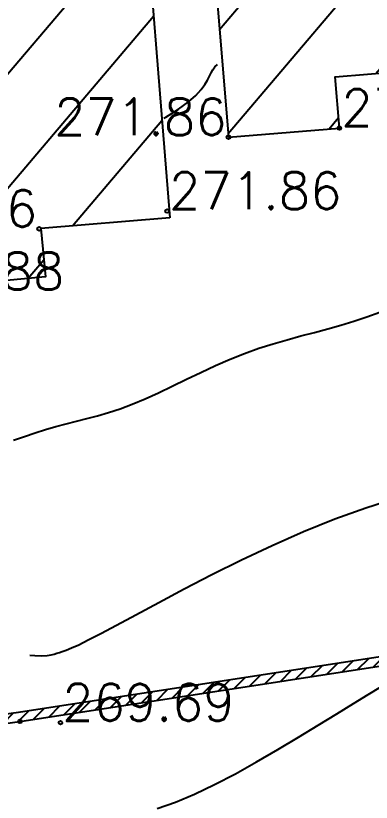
# Model space of a CAD drawing. Extents: x 524954 to 526204, y 9523489 to 9524010.
# Drawn here: x 525489.82 to 525499.44, y 9523556.19 to 9523577.48 of the extents above; entities that cross this region are included whole.
import ezdxf
from ezdxf.enums import TextEntityAlignment as Align

# ---------------------------------------------------------------- set-up
doc = ezdxf.new("R2010")
doc.units = 0
doc.header["$PDMODE"] = 33
doc.header["$PDSIZE"] = 0.1
for name, color, linetype in [('Bati', 6, 'Continuous'), ('Bati_H', 1, 'Continuous'), ('Cloture', 7, 'Continuous'), ('CN_01_00', 3, 'Continuous'), ('CN_02_00', 4, 'Continuous'), ('CN_10_00', 1, 'Continuous'), ('Murs', 1, 'Continuous'), ('TopoAlt', 3, 'Continuous'), ('TOPOJIS', 7, 'Continuous')]:
    doc.layers.add(name, color=color, linetype=linetype)
doc.styles.add('Simplex 1.0', font='Simplex.shx', dxfattribs={"width": 0.99, "height": 1})

# ---------------------------------------------------------------- blocks, each defined once
blk = doc.blocks.new('TCPOINT M')
at = {"color": 0}
blk.add_point((0, 0), dxfattribs=at)
at = {"layer": 'TopoAlt', "style": 'Simplex 1.0', "width": 0.99}
blk.add_attdef('ALT', (0.15, 0.15), '', height=1, dxfattribs=at)

msp = doc.modelspace()

# ---------------------------------------------------------------- hatches: boundary and pattern name
at = {"layer": 'Bati_H'}
h = msp.add_hatch(dxfattribs=at)
h.set_pattern_fill('_U', color=256, scale=2, angle=49.7164, style=0, pattern_type=0)
h.set_pattern_definition([(49.7164087, (0, 0), (-1.5257070597, 1.29314267114), [])])
h.paths.add_polyline_path([(525495.577, 9523574.193), (525498.578, 9523574.44), (525498.464, 9523575.823), (525502.836, 9523576.184), (525502.429, 9523580.845), (525501.921, 9523585.285), (525498.179, 9523584.857), (525498.318, 9523583.17), (525494.885, 9523582.887), (525494.86, 9523582.885)])
h = msp.add_hatch(dxfattribs=at)
h.set_pattern_fill('_U', color=256, scale=2, angle=-130.2836, style=0, pattern_type=0)
h.set_pattern_definition([(229.716408702, (-527342.293, 43798.208), (1.52570705975, -1.2931426711), [])])
h.paths.add_polyline_path([(525493.987, 9523572.007), (525490.502, 9523571.719), (525490.63, 9523570.409), (525486.419, 9523570.019), (525485.638, 9523579.477), (525489.018, 9523579.756), (525488.864, 9523581.618), (525493.184, 9523581.975)])
at = {"layer": 'Murs'}
h = msp.add_hatch(dxfattribs=at)
h.set_pattern_fill('_U', color=256, scale=0.25, angle=45, style=0, pattern_type=0)
h.set_pattern_definition([(45, (0, 0), (-0.1767766952966, 0.1767766952966), [])])
h.paths.add_polyline_path([(525471.551, 9523592.114), (525474.723, 9523559.566), (525475.027, 9523556.237), (525481.47, 9523557.217), (525489.932, 9523558.379), (525511.435, 9523561.691), (525536.899, 9523564.763), (525535.769, 9523571.397), (525534.425, 9523578.651), (525532.858, 9523588.004), (525530.879, 9523597.346), (525530.121, 9523604.95), (525501.923, 9523601.162), (525501.956, 9523600.914), (525529.898, 9523604.668), (525530.632, 9523597.308), (525532.612, 9523587.957), (525534.179, 9523578.608), (525535.522, 9523571.353), (525536.608, 9523564.98), (525511.401, 9523561.939), (525489.896, 9523558.627), (525481.434, 9523557.464), (525475.252, 9523556.524), (525474.972, 9523559.59), (525471.8, 9523592.139)])

# ---------------------------------------------------------------- linework, layer by layer
at = {"layer": 'Bati', "flags": 128}
msp.add_lwpolyline([(525495.577, 9523574.193), (525498.578, 9523574.44), (525498.464, 9523575.823), (525502.836, 9523576.184), (525502.429, 9523580.845), (525501.921, 9523585.285), (525498.179, 9523584.857), (525498.318, 9523583.17), (525494.885, 9523582.887), (525494.86, 9523582.885)], close=True, dxfattribs=at)
at = {"layer": 'Bati', "elevation": 271.88, "flags": 128}
msp.add_lwpolyline([(525493.987, 9523572.007), (525490.502, 9523571.719), (525490.63, 9523570.409), (525486.419, 9523570.019), (525485.638, 9523579.477), (525489.018, 9523579.756), (525488.864, 9523581.618), (525493.184, 9523581.975), (525493.184, 9523581.975)], close=True, dxfattribs=at)
at = {"layer": 'Cloture', "flags": 128}
for points in [[(525471.551, 9523592.114), (525474.723, 9523559.566), (525475.027, 9523556.237), (525481.47, 9523557.217), (525489.932, 9523558.379), (525511.435, 9523561.691), (525536.899, 9523564.763), (525535.769, 9523571.397), (525534.425, 9523578.651), (525532.858, 9523588.004), (525530.879, 9523597.346), (525530.121, 9523604.95), (525501.923, 9523601.162), (525501.923, 9523601.162), (525501.923, 9523601.162), (525501.923, 9523601.162)], [(525471.8, 9523592.139), (525474.972, 9523559.59), (525475.252, 9523556.524), (525481.434, 9523557.464), (525489.896, 9523558.627), (525511.401, 9523561.939), (525536.608, 9523564.98), (525535.522, 9523571.353), (525534.179, 9523578.608), (525532.612, 9523587.957), (525530.632, 9523597.308), (525529.898, 9523604.668), (525501.956, 9523600.914)]]:
    msp.add_lwpolyline(points, dxfattribs=at)
at = {"layer": 'CN_01_00', "flags": 128}
for points, elevation in [([(525489.757, 9523565.99), (525490.054, 9523566.092), (525490.344, 9523566.191), (525490.628, 9523566.282), (525490.907, 9523566.363), (525491.184, 9523566.436), (525491.463, 9523566.505), (525491.745, 9523566.576), (525492.034, 9523566.653), (525492.333, 9523566.741), (525492.645, 9523566.844), (525492.973, 9523566.967), (525493.319, 9523567.112), (525493.681, 9523567.277), (525494.055, 9523567.454), (525494.439, 9523567.639), (525494.83, 9523567.826), (525495.225, 9523568.009), (525495.62, 9523568.183), (525496.013, 9523568.341), (525496.401, 9523568.48), (525496.784, 9523568.602), (525497.162, 9523568.711), (525497.534, 9523568.812), (525497.901, 9523568.909), (525498.263, 9523569.005), (525498.62, 9523569.105), (525498.971, 9523569.214), (525499.319, 9523569.333), (525499.669, 9523569.461)], 271), ([(525493.645, 9523556.021), (525494.141, 9523556.194), (525494.654, 9523556.411), (525495.197, 9523556.671), (525495.762, 9523556.965), (525496.336, 9523557.284), (525496.91, 9523557.616), (525497.47, 9523557.951), (525498.006, 9523558.278), (525498.506, 9523558.587), (525498.957, 9523558.867), (525499.352, 9523559.111), (525499.695, 9523559.318)], 269)]:
    msp.add_lwpolyline(points, dxfattribs=dict(at, elevation=elevation))
at = {"layer": 'CN_02_00', "elevation": 272, "flags": 128}
msp.add_lwpolyline([(525493.825, 9523574.705), (525493.883, 9523574.738), (525494.224, 9523574.954), (525494.491, 9523575.15), (525494.692, 9523575.324), (525494.838, 9523575.479), (525494.941, 9523575.616), (525495.013, 9523575.737), (525495.064, 9523575.843), (525495.106, 9523575.937), (525495.15, 9523576.019), (525495.206, 9523576.092), (525495.279, 9523576.156)], dxfattribs=at)
at = {"layer": 'CN_10_00', "elevation": 270, "flags": 128}
msp.add_lwpolyline([(525490.199, 9523560.17), (525490.338, 9523560.16), (525490.53, 9523560.157), (525490.674, 9523560.166), (525490.782, 9523560.182), (525490.864, 9523560.203), (525490.933, 9523560.224), (525491.001, 9523560.244), (525491.081, 9523560.269), (525491.186, 9523560.308), (525491.33, 9523560.368), (525491.524, 9523560.457), (525491.783, 9523560.584), (525492.12, 9523560.757), (525492.547, 9523560.983), (525493.073, 9523561.267), (525493.689, 9523561.599), (525494.379, 9523561.967), (525495.13, 9523562.356), (525495.927, 9523562.754), (525496.756, 9523563.146), (525497.602, 9523563.52), (525498.451, 9523563.862), (525499.289, 9523564.161), (525500.104, 9523564.419)], dxfattribs=at)

# ---------------------------------------------------------------- block references
at = {"layer": 'TOPOJIS'}
ref = msp.add_blockref('TCPOINT M', (525498.578, 9523574.44, 271.85), dxfattribs=at)
ref.add_attrib('ALT', '271.85', (525498.628, 9523574.49, 271.85), dxfattribs={"layer": 'TopoAlt', "height": 1, "style": 'Simplex 1.0', "width": 0.99})
ref = msp.add_blockref('TCPOINT M', (525495.577, 9523574.193, 271.86), dxfattribs=at)
ref.add_attrib('ALT', '271.86', dxfattribs={"layer": 'TopoAlt', "height": 1, "style": 'Simplex 1.0', "width": 0.99}).set_placement((525495.527, 9523574.243, 271.86), align=Align.RIGHT)
ref = msp.add_blockref('TCPOINT M', (525493.917, 9523572.193, 271.86), dxfattribs=at)
ref.add_attrib('ALT', '271.86', (525493.967, 9523572.243, 271.86), dxfattribs={"layer": 'TopoAlt', "height": 1, "style": 'Simplex 1.0', "width": 0.99})
ref = msp.add_blockref('TCPOINT M', (525490.453, 9523571.712, 271.86), dxfattribs=at)
ref.add_attrib('ALT', '271.86', dxfattribs={"layer": 'TopoAlt', "height": 1, "style": 'Simplex 1.0', "width": 0.99}).set_placement((525490.403, 9523571.762, 271.86), align=Align.RIGHT)
ref = msp.add_blockref('TCPOINT M', (525486.419, 9523570.019, 271.88), dxfattribs=at)
ref.add_attrib('ALT', '271.88', (525486.469, 9523570.069, 271.88), dxfattribs={"layer": 'TopoAlt', "height": 1, "style": 'Simplex 1.0', "width": 0.99})
ref = msp.add_blockref('TCPOINT M', (525491.028, 9523558.346, 269.69), dxfattribs=at)
ref.add_attrib('ALT', '269.69', (525491.078, 9523558.396, 269.69), dxfattribs={"layer": 'TopoAlt', "height": 1, "style": 'Simplex 1.0', "width": 0.99})
msp.add_blockref('TCPOINT M', (525489.932, 9523558.379), dxfattribs=at)

doc.saveas('drawing.dxf')
